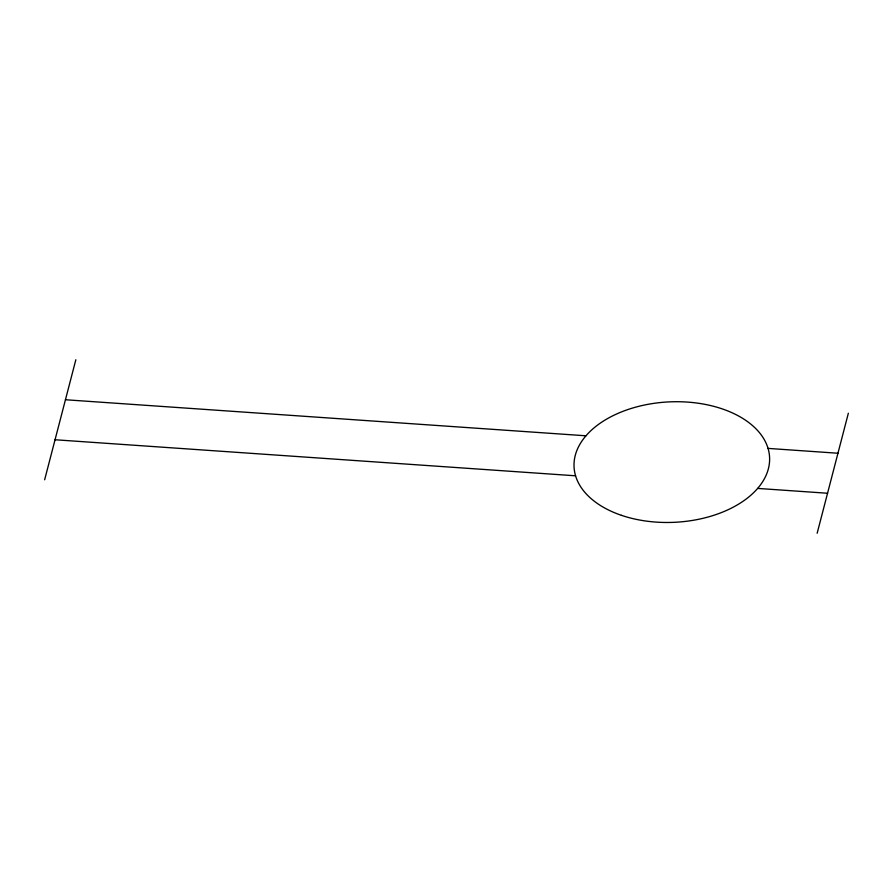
<?xml version="1.0" encoding="UTF-8"?>
<svg xmlns="http://www.w3.org/2000/svg" width="893" height="893" viewBox="0 0 893 893"><rect width="100%" height="100%" fill="white"/><g stroke="black" fill="none" stroke-linecap="round" stroke-linejoin="round"><path stroke-width="1.34" d="M44.65 479.764L75.849 359.745M817.151 533.255L848.35 413.236M65.446 399.751L585.975 435.795M768.058 448.398L837.947 453.242M55.053 439.758L575.572 475.802M757.655 488.415L827.554 493.249M621.45 515.328A97.884 60.266 -2.8 0 0 769.61 460.185A97.884 60.266 -2.8 0 0 624.386 410.791A97.884 60.266 -2.8 0 0 621.45 515.328"/></g></svg>
